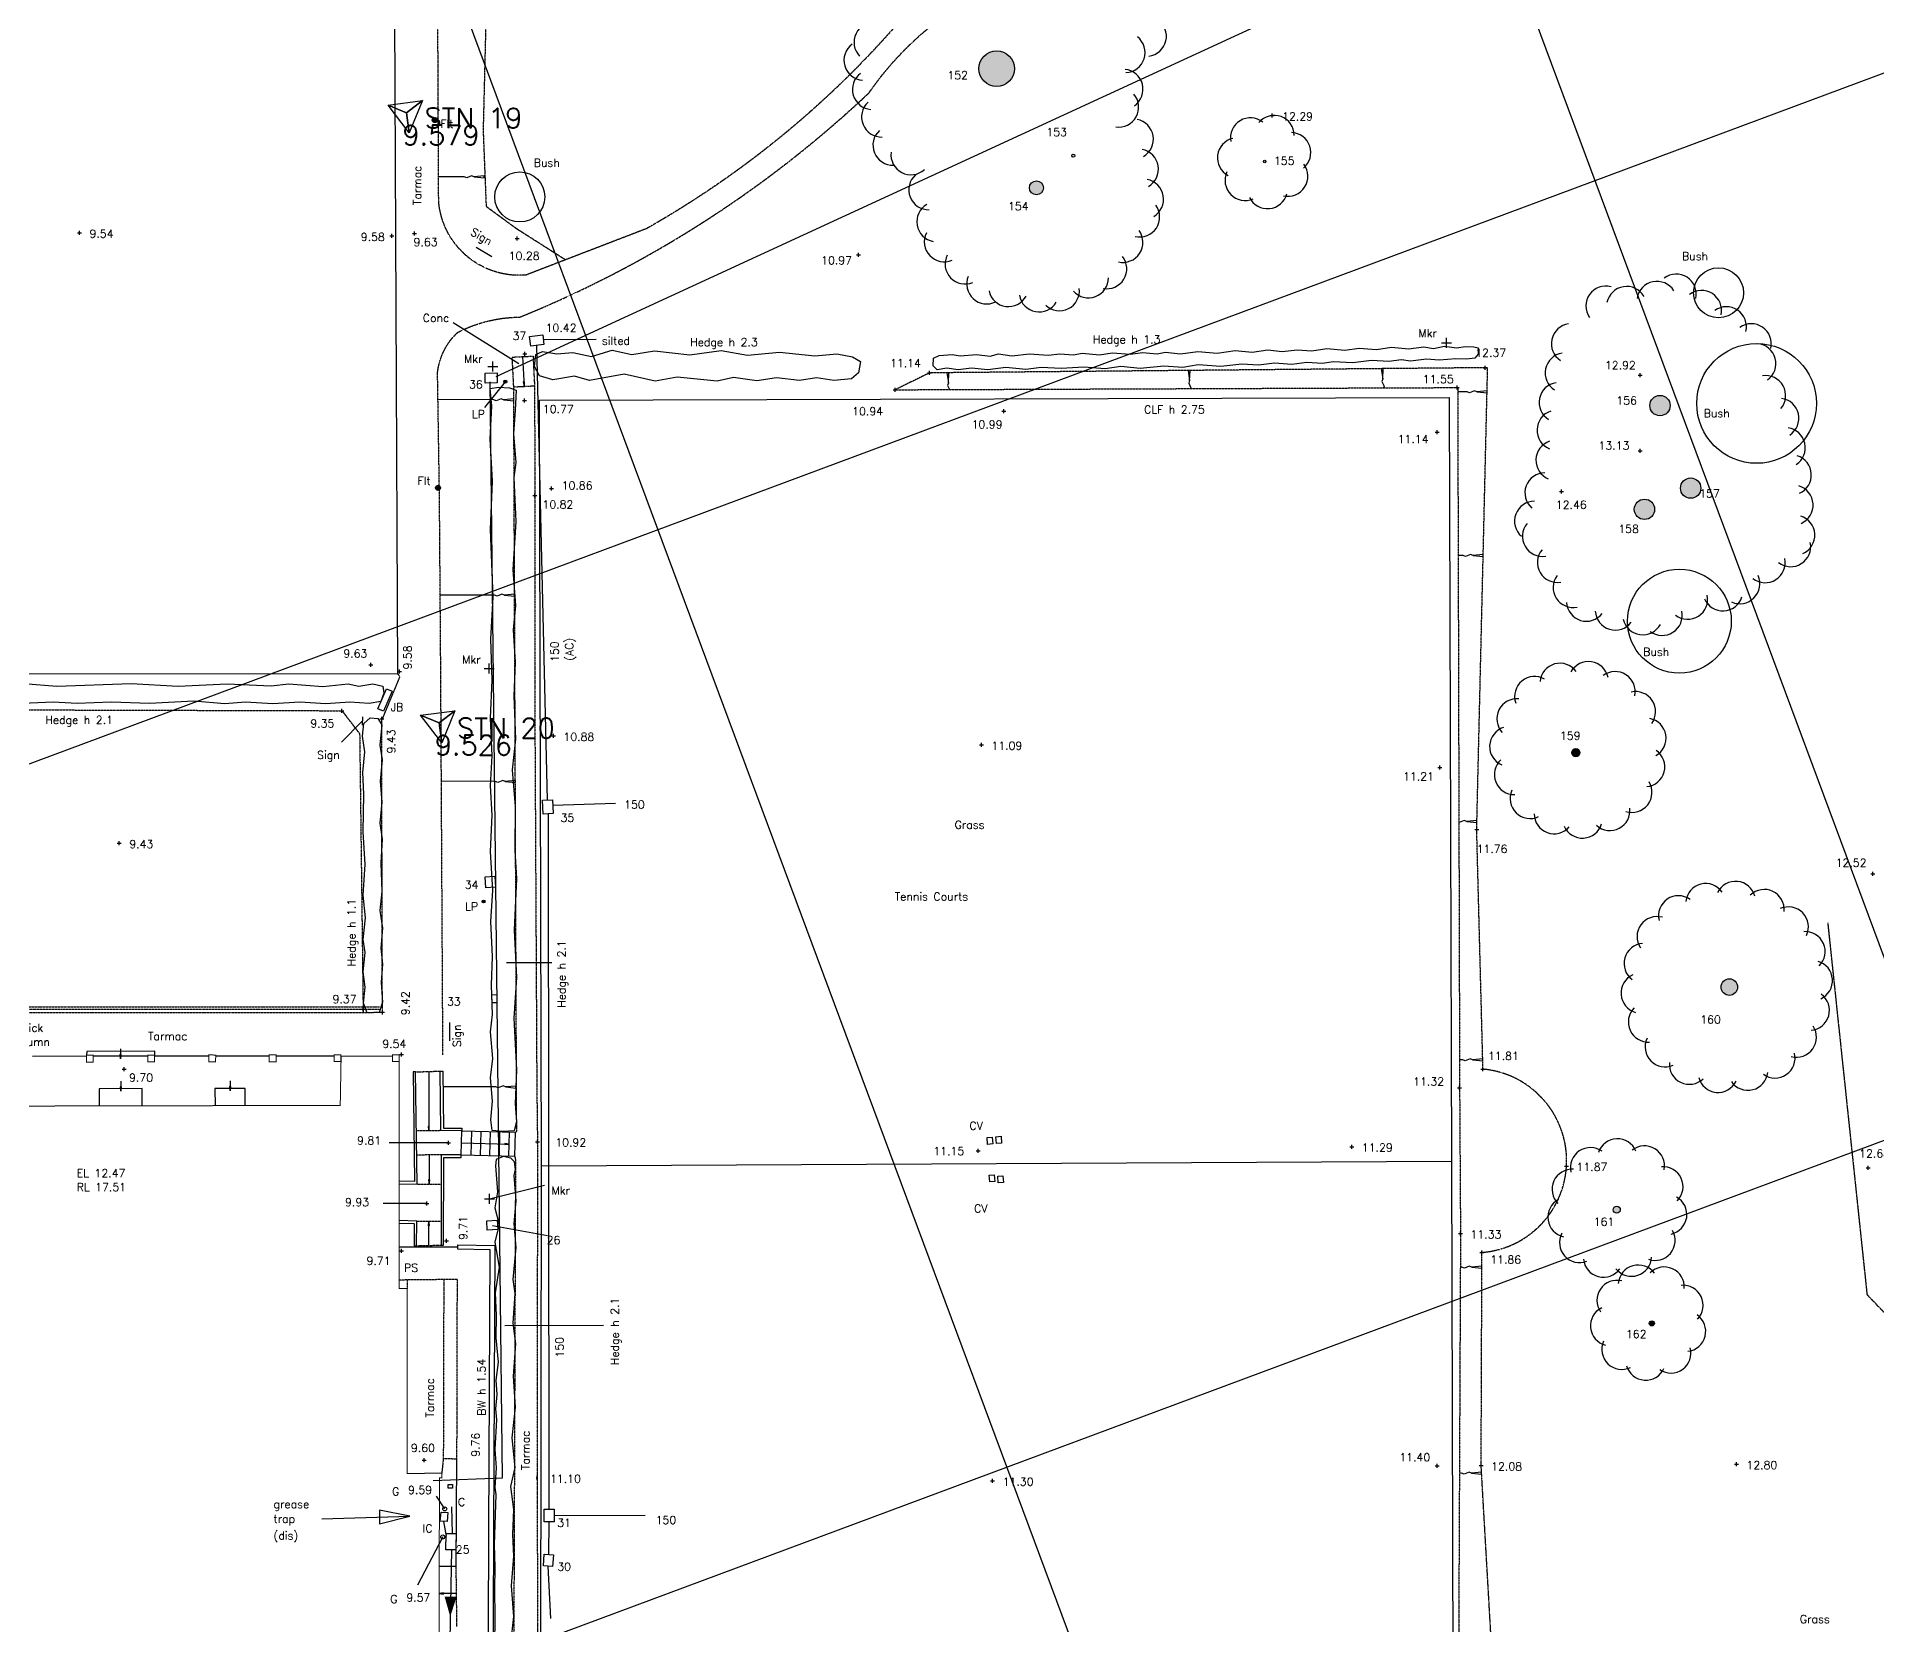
# Model space of a CAD drawing. Extents: x -4000 to 590500, y -6503 to 470250.
# Drawn here: x 292311 to 384274, y 192556 to 271888 of the extents above; entities that cross this region are included whole.
import ezdxf
from ezdxf.enums import TextEntityAlignment as Align

# ---------------------------------------------------------------- set-up
doc = ezdxf.new("R2010")
doc.units = 0
doc.header["$LTSCALE"] = 0.0508
doc.linetypes.add('DASHED', pattern=[19.05, 12.7, -6.35])
for name, color, linetype in [('BOUNDARY', 30, 'CONTINUOUS'), ('BT', 34, 'CONTINUOUS'), ('BUILDING', 34, 'CONTINUOUS'), ('CONTROL', 1, 'CONTINUOUS'), ('DETAIL', 5, 'CONTINUOUS'), ('FOUL', 1, 'CONTINUOUS'), ('GRID', 253, 'CONTINUOUS'), ('LEVEL', 1, 'CONTINUOUS'), ('MH_NUMBER', 7, 'CONTINUOUS'), ('ROAD', 4, 'CONTINUOUS'), ('SERVICE', 1, 'CONTINUOUS'), ('STAIRS', 2, 'CONTINUOUS'), ('STORM', 5, 'CONTINUOUS'), ('TEXT', 7, 'CONTINUOUS'), ('TEXT_SERVICE', 1, 'CONTINUOUS'), ('TREE_NUMBER', 7, 'CONTINUOUS'), ('VEGETATION', 3, 'CONTINUOUS')]:
    doc.layers.add(name, color=color, linetype=linetype)
doc.styles.add('ROMANS', font='Romans.shx')

msp = doc.modelspace()

# ---------------------------------------------------------------- hatches: boundary and pattern name
at = {"layer": 'SERVICE', "linetype": 'Continuous'}
h = msp.add_hatch(color=256, dxfattribs=at)
edge = h.paths.add_edge_path()
edge.add_arc((312208, 267728), 125, 0, 360)
h = msp.add_hatch(color=256, dxfattribs=at)
edge = h.paths.add_edge_path()
edge.add_arc((315736, 254651), 80, 0, 360)
h = msp.add_hatch(color=256, dxfattribs=at)
edge = h.paths.add_edge_path()
edge.add_arc((312370, 249346), 125, 0, 360)
h = msp.add_hatch(color=256, dxfattribs=at)
edge = h.paths.add_edge_path()
edge.add_arc((314651, 228670), 70, 0, 360)
at = {"layer": 'VEGETATION', "linetype": 'Continuous'}
h = msp.add_hatch(color=256, dxfattribs=at)
edge = h.paths.add_edge_path()
edge.add_arc((340301, 270295), 891, 0, 360)
edge = h.paths.add_edge_path()
edge.add_arc((345217, 274535), 286, 0, 360)
edge = h.paths.add_edge_path()
edge.add_arc((342287, 264340), 350, 0, 360)
edge = h.paths.add_edge_path()
edge.add_arc((344131, 265945), 79.6, 0, 360)
edge = h.paths.add_edge_path()
edge.add_arc((353701, 265658), 63.7, 0, 360)
h = msp.add_hatch(color=256, dxfattribs=at)
edge = h.paths.add_edge_path()
edge.add_arc((372689, 248274), 509, 0, 360)
edge = h.paths.add_edge_path()
edge.add_arc((374998, 249332), 509, 0, 360)
edge = h.paths.add_edge_path()
edge.add_arc((373464, 253459), 509, 0, 360)
h = msp.add_hatch(color=256, dxfattribs=at)
edge = h.paths.add_edge_path()
edge.add_arc((369256, 236110), 207, 0, 360)
h = msp.add_hatch(color=256, dxfattribs=at)
edge = h.paths.add_edge_path()
edge.add_arc((376932, 224397), 414, 0, 360)
edge = h.paths.add_edge_path()
edge.add_arc((371304, 213269), 175, 0, 360)
h = msp.add_hatch(color=256, dxfattribs=at)
edge = h.paths.add_edge_path()
edge.add_arc((373055, 207588), 127, 0, 360)

# ---------------------------------------------------------------- linework, layer by layer
at = {"layer": 'BOUNDARY', "linetype": 'Continuous'}
for p, q in [((317536, 215466), (317449, 253724)), ((317509, 177765), (317536, 215466)), ((317536, 215466), (363036, 215697)), ((363036, 215697), (363148, 177637))]:
    msp.add_line(p, q, dxfattribs=at)
at = {"layer": 'BOUNDARY', "linetype": 'Continuous', "flags": 128}
msp.add_lwpolyline([(278036, 313188), (278299, 276761), (278532, 240048), (310355, 240068), (310192, 276605), (310083, 294455), (309768, 349871), (277765, 349685)], close=True, dxfattribs=at)
msp.add_lwpolyline([(317449, 253724), (362922, 253854), (363036, 215697)], dxfattribs=at)
at = {"layer": 'BT', "linetype": 'Continuous', "flags": 128}
for points in [[(354532, 272987), (315266, 254900)], [(314953, 254640), (315573, 199861), (312133, 199723)]]:
    msp.add_lwpolyline(points, dxfattribs=at)
at = {"layer": 'BUILDING', "linetype": 'Continuous', "const_width": 50, "flags": 128}
for points in [[(290779, 194084), (291861, 197142), (291842, 218451), (307482, 218484), (307526, 220947)], [(310092, 220950), (307519, 220947)], [(310436, 221018), (310433, 209337), (310825, 209325), (310834, 200090), (312558, 200102), (312562, 199871), (312442, 199871), (312414, 187231), (312522, 187232), (312522, 187002), (309992, 186999), (309991, 187999)]]:
    msp.add_lwpolyline(points, dxfattribs=at)
at = {"layer": 'BUILDING', "linetype": 'Continuous', "flags": 128}
for points in [[(294804, 220937), (292088, 220934)], [(300915, 220942), (298190, 220939)], [(303935, 220944), (301255, 220942)], [(307179, 220947), (304275, 220945)]]:
    msp.add_lwpolyline(points, dxfattribs=at)
at = {"layer": 'BUILDING', "linetype": 'Continuous', "const_width": 50, "flags": 128}
for points in [[(294804, 220989), (295134, 220988), (295133, 220648), (294803, 220649)], [(297859, 220994), (298189, 221000), (298195, 220660), (297865, 220654)], [(300916, 221006), (301256, 221001), (301251, 220661), (300911, 220666)], [(303935, 221006), (304275, 221005), (304274, 220665), (303934, 220666)], [(307180, 221014), (307519, 221009), (307514, 220669), (307174, 220674)], [(310093, 221013), (310433, 221016), (310436, 220676), (310096, 220673)]]:
    msp.add_lwpolyline(points, close=True, dxfattribs=at)
at = {"layer": 'CONTROL', "linetype": 'Continuous'}
for p, q in [((309877, 268468), (311594, 268697)), ((310801, 268087), (311594, 268697)), ((311594, 268697), (310801, 268087)), ((311594, 268697), (310933, 267095)), ((310801, 268087), (309877, 268468)), ((310933, 267095), (309877, 268468)), ((309877, 268468), (310801, 268087)), ((310933, 267095), (310801, 268087)), ((310801, 268087), (310933, 267095)), ((311498, 237978), (313215, 238207)), ((312423, 237597), (313215, 238207)), ((313215, 238207), (312423, 237597)), ((313215, 238207), (312555, 236606)), ((312423, 237597), (311498, 237978)), ((312555, 236606), (311498, 237978)), ((311498, 237978), (312423, 237597)), ((312555, 236606), (312423, 237597)), ((312423, 237597), (312555, 236606))]:
    msp.add_line(p, q, dxfattribs=at)
at = {"layer": 'DETAIL', "linetype": 'Continuous'}
for p, q in [((315062, 260890), (314284, 261362)), ((308589, 237904), (308579, 237483)), ((312946, 222621), (312939, 221707)), ((313560, 217211), (316239, 217145)), ((313531, 216012), (316209, 215942)), ((313360, 211395), (310434, 211400)), ((313279, 195441), (312432, 195443))]:
    msp.add_line(p, q, dxfattribs=at)
at = {"layer": 'DETAIL', "linetype": 'DASHED'}
for p, q in [((316157, 254393), (317196, 254446)), ((363445, 219364), (363490, 212078)), ((313339, 209786), (310433, 209755)), ((310828, 209760), (310825, 209325)), ((312657, 209779), (312635, 200836)), ((312635, 200836), (312558, 200102)), ((312635, 200836), (313317, 200825))]:
    msp.add_line(p, q, dxfattribs=at)
at = {"layer": 'DETAIL', "linetype": 'DASHED', "flags": 128}
for points in [[(350001, 288847, 0.073938), (339582, 278182, -0.121747), (322780, 262293), (316776, 259984, -0.414954), (312404, 263656), (312322, 281513), (312201, 303743), (312129, 319321), (312009, 340833), (311835, 351731)], [(312616, 221010), (312509, 240123), (312443, 249044), (312347, 255102, -0.178501), (313350, 257114, -0.118015), (316453, 257877, 0.092724), (333920, 269089, -0.18539), (343410, 275560), (356658, 279417, 0.368926), (367684, 281204), (377083, 284699)], [(366062, 180050), (365684, 180327), (364523, 200484), (364563, 211138, 0.919436), (364615, 220293), (364301, 232269), (364847, 255352), (336948, 255092), (335225, 254249)]]:
    msp.add_lwpolyline(points, format="xyb", dxfattribs=at)
for points in [[(276045, 350032), (275729, 349186), (275706, 327496), (275779, 305567), (276156, 283489), (276126, 261023), (276361, 238644), (277051, 238367), (289238, 238258), (307568, 238208), (308452, 237061), (308628, 223135)], [(341054, 313431), (325903, 315112), (316291, 322409), (316306, 305847), (314949, 280384), (314626, 267220), (314776, 263416), (316279, 262315), (318752, 260744)], [(316238, 217130), (316305, 217182), (316157, 254393), (316081, 255879), (317120, 255932), (317196, 254446), (317214, 248969), (317217, 236839), (317309, 219399), (317343, 216658), (317322, 199871), (317404, 177515)], [(335225, 254249), (363351, 254358), (363445, 219364)], [(381849, 227614), (383814, 209029), (391866, 200602), (403371, 197143), (410424, 192354), (413474, 188725), (417639, 181478), (418661, 179542), (422633, 170711), (428363, 159043), (432761, 153124), (435349, 147832), (439673, 143943), (440259, 134138), (441927, 129631), (443286, 124044), (441148, 103523)], [(316209, 215942), (316243, 215734), (316119, 180359), (315076, 180363)], [(363490, 212078), (363340, 178754), (363892, 177422)], [(313317, 200825), (313339, 209786)], [(313316, 192435), (313279, 195441)]]:
    msp.add_lwpolyline(points, dxfattribs=at)
at = {"layer": 'DETAIL', "flags": 128}
for points in [[(314180, 264889), (314172, 264889), (314049, 264940), (313803, 264840), (313680, 264890), (312398, 264893)], [(359603, 254802), (359604, 254794), (359560, 254668), (359672, 254428), (359643, 254344)], [(337893, 254600), (337893, 254591), (337850, 254466), (337946, 254259)], [(349944, 254712), (349944, 254704), (349900, 254578), (350013, 254338), (350002, 254306)], [(364318, 254145), (364310, 254145), (364187, 254196), (363941, 254096), (363818, 254147), (363352, 254148)], [(315660, 253747), (315652, 253747), (315529, 253797), (315283, 253698), (315160, 253748), (312368, 253754)], [(364124, 245966), (364116, 245966), (363993, 246016), (363747, 245917), (363624, 245967), (363374, 245968)], [(315699, 243981), (315691, 243981), (315568, 244031), (315322, 243931), (315199, 243982), (312480, 243988)], [(315736, 234678), (315728, 234678), (315605, 234728), (315359, 234628), (315236, 234679), (312539, 234684)], [(363809, 232668), (363801, 232668), (363678, 232718), (363432, 232619), (363409, 232628)], [(364104, 220766), (364096, 220766), (363973, 220817), (363727, 220717), (363604, 220767), (363441, 220768)], [(315756, 219404), (315748, 219404), (315625, 219455), (315379, 219355), (315256, 219405), (312618, 219411)], [(364060, 210405), (364052, 210405), (363929, 210455), (363683, 210356), (363560, 210406), (363482, 210406)], [(364048, 200104), (364040, 200104), (363917, 200155), (363671, 200055), (363548, 200105), (363436, 200106)], [(313296, 194090), (312429, 194090)], [(312462, 194086), (312454, 194094)], [(312479, 194083), (312467, 194095)], [(312495, 194081), (312479, 194097)], [(312511, 194079), (312492, 194099)], [(312528, 194077), (312504, 194100)], [(312544, 194074), (312517, 194102)], [(312560, 194072), (312529, 194104)], [(312577, 194070), (312541, 194105)], [(312593, 194068), (312554, 194107)], [(312610, 194066), (312566, 194109)], [(312626, 194063), (312579, 194111)], [(312642, 194061), (312591, 194112)], [(312649, 194068), (312604, 194114)], [(312649, 194082), (312616, 194116)], [(312649, 194096), (312629, 194117)], [(312649, 194111), (312641, 194119)]]:
    msp.add_lwpolyline(points, dxfattribs=at)
for points in [[(314180, 264889), (314680, 264838), (314680, 264938)], [(337893, 254600), (337917, 255101), (337817, 255096)], [(349944, 254712), (349968, 255214), (349868, 255209)], [(359603, 254802), (359628, 255303), (359528, 255298)], [(364318, 254145), (364818, 254094), (364818, 254194)], [(315660, 253747), (316160, 253696), (316160, 253796)], [(364124, 245966), (364624, 245915), (364624, 246015)], [(315699, 243981), (316199, 243930), (316199, 244030)], [(315736, 234678), (316236, 234626), (316236, 234726)], [(363809, 232668), (364309, 232617), (364309, 232717)], [(364104, 220766), (364604, 220715), (364604, 220815)], [(315756, 219404), (316256, 219353), (316256, 219453)], [(364060, 210405), (364560, 210354), (364561, 210454)], [(364048, 200104), (364548, 200053), (364548, 200153)], [(312429, 194090), (312649, 194060), (312649, 194120)]]:
    msp.add_lwpolyline(points, close=True, dxfattribs=at)
at = {"layer": 'DETAIL', "linetype": 'Continuous', "flags": 128}
for points in [[(310435, 214561), (311325, 214548), (311253, 220158), (311123, 220156), (311193, 214683), (310435, 214691)], [(310434, 212595), (311174, 212577), (311172, 211470), (311302, 211470), (311304, 212704), (310434, 212725)], [(315185, 179353), (315185, 179353), (315178, 177294), (314844, 177295), (314919, 197241), (314984, 211271), (313358, 211297), (313361, 211517), (315205, 211487), (315139, 197240), (315072, 179353), (315185, 179353)], [(313279, 195441), (313317, 200825)]]:
    msp.add_lwpolyline(points, dxfattribs=at)
for points in [[(313560, 217211), (312517, 217222), (312478, 220197), (312608, 220199), (312645, 217351), (313562, 217341)], [(312520, 211502), (312650, 211501), (312657, 215884), (313530, 215882), (313531, 216012), (312527, 216015)]]:
    msp.add_lwpolyline(points, close=True, dxfattribs=at)
at = {"layer": 'FOUL', "linetype": 'Continuous', "flags": 128}
for points in [[(306562, 197816), (310964, 197963), (309448, 198256), (309448, 197572), (310964, 197963)], [(313088, 197082), (313057, 198422)], [(312642, 197697), (312770, 196963)], [(313041, 196273), (312878, 187247)]]:
    msp.add_lwpolyline(points, dxfattribs=at)
at = {"layer": 'FOUL', "flags": 128}
msp.add_lwpolyline([(312981, 192933, 0, 600, 0), (312999, 193932, 600, 600, 0)], format="xyseb", dxfattribs=at)
at = {"layer": 'GRID', "linetype": 'Continuous', "flags": 128}
for points in [[(415435, 0), (242290, 465000)], [(468788, 0), (295644, 465000)], [(0, 126860), (535000, 326070)], [(0, 73506), (535000, 272716)]]:
    msp.add_lwpolyline(points, dxfattribs=at)
at = {"layer": 'LEVEL', "flags": 128}
for points in [[(353972, 267954), (354172, 267954)], [(354072, 267854), (354072, 268054)], [(294445, 261992), (294445, 262192)], [(311188, 261956), (311188, 262156)], [(294345, 262092), (294545, 262092)], [(309964, 261949), (310164, 261949)], [(310064, 261849), (310064, 262049)], [(311088, 262056), (311288, 262056)], [(316231, 261807), (316431, 261807)], [(316331, 261707), (316331, 261907)], [(333293, 260993), (333493, 260993)], [(333393, 260893), (333393, 261093)], [(316604, 256052), (316804, 256052)], [(316704, 255952), (316704, 256152)], [(336848, 255092), (337048, 255092)], [(336948, 254992), (336948, 255192)], [(364624, 255351), (364824, 255351)], [(364724, 255251), (364724, 255451)], [(372373, 254985), (372573, 254985)], [(372473, 254885), (372473, 255085)], [(335125, 254249), (335325, 254249)], [(335225, 254149), (335225, 254349)], [(363232, 254358), (363432, 254358)], [(363332, 254258), (363332, 254458)], [(316602, 253706), (316802, 253706)], [(316702, 253606), (316702, 253806)], [(340561, 253178), (340761, 253178)], [(340661, 253078), (340661, 253278)], [(362222, 252129), (362422, 252129)], [(362322, 252029), (362322, 252229)], [(372369, 251199), (372569, 251199)], [(372469, 251099), (372469, 251299)], [(317949, 249310), (318149, 249310)], [(318049, 249210), (318049, 249410)], [(368541, 249058), (368541, 249258)], [(317114, 248969), (317314, 248969)], [(317214, 248869), (317214, 249069)], [(368441, 249158), (368641, 249158)], [(308911, 240499), (309111, 240499)], [(309011, 240399), (309011, 240599)], [(310340, 240164), (310540, 240164)], [(310440, 240064), (310440, 240264)], [(307468, 238208), (307668, 238208)], [(307568, 238108), (307568, 238308)], [(309454, 237809), (309654, 237809)], [(309554, 237709), (309554, 237909)], [(318038, 236947), (318238, 236947)], [(318138, 236847), (318138, 237047)], [(339435, 236503), (339635, 236503)], [(339535, 236403), (339535, 236603)], [(362454, 235277), (362454, 235477)], [(362354, 235377), (362554, 235377)], [(364201, 232269), (364401, 232269)], [(364301, 232169), (364301, 232369)], [(296333, 231587), (296533, 231587)], [(296433, 231487), (296433, 231687)], [(384008, 230060), (384208, 230060)], [(384108, 229960), (384108, 230160)], [(308527, 223286), (308727, 223286)], [(308627, 223186), (308627, 223386)], [(309489, 223135), (309689, 223135)], [(309589, 223035), (309589, 223235)], [(310442, 221029), (310642, 221029)], [(310542, 220929), (310542, 221129)], [(296585, 220295), (296785, 220295)], [(296685, 220195), (296685, 220395)], [(364515, 220293), (364715, 220293)], [(364615, 220193), (364615, 220393)], [(363345, 219364), (363545, 219364)], [(363445, 219264), (363445, 219464)], [(312793, 216617), (312993, 216617)], [(312893, 216517), (312893, 216717)], [(317243, 216658), (317443, 216658)], [(317343, 216558), (317343, 216758)], [(339284, 216206), (339484, 216206)], [(339384, 216106), (339384, 216306)], [(357957, 216420), (358157, 216420)], [(358057, 216320), (358057, 216520)], [(368690, 215452), (368890, 215452)], [(368790, 215352), (368790, 215552)], [(383780, 215357), (383980, 215357)], [(383880, 215257), (383880, 215457)], [(311706, 213585), (311906, 213585)], [(311806, 213485), (311806, 213685)], [(312687, 211720), (312887, 211720)], [(312787, 211620), (312787, 211820)], [(363390, 212078), (363590, 212078)], [(363490, 211978), (363490, 212178)], [(310443, 211217), (310643, 211217)], [(310543, 211117), (310543, 211317)], [(364463, 211138), (364663, 211138)], [(364563, 211038), (364563, 211238)], [(311575, 200754), (311775, 200754)], [(311675, 200654), (311675, 200854)], [(362325, 200369), (362325, 200569)], [(364423, 200484), (364623, 200484)], [(364523, 200384), (364523, 200584)], [(377185, 200554), (377385, 200554)], [(377285, 200454), (377285, 200654)], [(317282, 199871), (317362, 199871)], [(317322, 199771), (317322, 199971)], [(339997, 199723), (340197, 199723)], [(340097, 199623), (340097, 199823)], [(362225, 200469), (362425, 200469)]]:
    msp.add_lwpolyline(points, dxfattribs=at)
at = {"layer": 'LEVEL', "linetype": 'Continuous', "flags": 128}
for points in [[(312893, 216617), (309930, 216617)], [(311806, 213585), (309626, 213585)], [(312719, 198322), (312297, 198953)], [(312614, 196923), (311339, 194513)]]:
    msp.add_lwpolyline(points, dxfattribs=at)
at = {"layer": 'ROAD', "linetype": 'DASHED', "flags": 128}
msp.add_lwpolyline([(147874, 163098), (161376, 161222), (163675, 159284), (174256, 158134), (189607, 156685), (216207, 154245), (238772, 152124), (243630, 152662), (245040, 153425), (256066, 160837), (262025, 166682), (270493, 174148), (276207, 180735), (278292, 183498), (280460, 188061), (284166, 198284), (284858, 200817), (285174, 203813), (285141, 211036), (285116, 217975), (285155, 223139), (289257, 223134), (309589, 223135), (309554, 237700), (310469, 239903), (310355, 240068)], dxfattribs=at)
at = {"layer": 'SERVICE'}
for p, q in [((362533, 256588), (363033, 256588)), ((362783, 256338), (362783, 256838)), ((315115, 255161), (315115, 255661)), ((314865, 255411), (315365, 255411)), ((314678, 240314), (315178, 240314)), ((314928, 240064), (314928, 240564)), ((314702, 213816), (315202, 213816)), ((314952, 213566), (314952, 214066))]:
    msp.add_line(p, q, dxfattribs=at)
at = {"layer": 'SERVICE', "linetype": 'Continuous', "flags": 128}
for points in [[(316951, 256916), (317606, 256999), (317669, 256503), (317014, 256420)], [(314721, 255074), (315321, 255090), (315334, 254590), (314735, 254574)], [(309369, 238309), (309801, 239309), (310077, 239190), (309645, 238190)], [(317599, 233734), (318099, 233755), (318127, 233066), (317628, 233045)], [(314767, 229354), (314734, 229913), (315213, 229941), (315246, 229382)], [(315064, 224015), (315304, 224024), (315319, 223614), (315079, 223605)], [(339846, 216537), (339820, 216876), (340079, 216896), (340105, 216557)], [(340290, 216582), (340264, 216921), (340523, 216941), (340550, 216602)], [(339951, 214660), (339924, 214999), (340184, 215019), (340210, 214680)], [(340378, 214606), (340351, 214945), (340611, 214965), (340637, 214626)], [(315355, 212282), (314836, 212248), (314806, 212707), (315325, 212741)], [(313093, 199351), (312873, 199352), (312873, 199542), (313093, 199541)], [(312485, 197709), (312521, 198158), (312860, 198131), (312824, 197682)], [(318182, 197668), (317682, 197669), (317683, 198299), (318183, 198298)], [(313269, 196272), (312769, 196273), (312771, 197083), (313271, 197082)], [(318095, 195437), (317636, 195474), (317683, 196062), (318142, 196025)]]:
    msp.add_lwpolyline(points, close=True, dxfattribs=at)
at = {"layer": 'SERVICE', "linetype": 'DASHED', "flags": 128}
msp.add_lwpolyline([(309446, 223278), (284985, 223278), (285008, 211040), (284858, 211040), (284835, 223408), (309446, 223408)], dxfattribs=at)
at = {"layer": 'SERVICE', "linetype": 'Continuous'}
for centre, radius in [((312208, 267728), 125), ((315736, 254651), 80), ((312370, 249346), 125), ((314651, 228670), 70), ((312705, 198320), 100), ((312607, 196916), 100)]:
    msp.add_circle(centre, radius, dxfattribs=at)
at = {"layer": 'STAIRS', "linetype": 'DASHED'}
for p, q in [((311253, 220158), (312478, 220197)), ((312517, 217222), (311291, 217206)), ((312527, 216015), (311306, 216000)), ((311325, 214548), (312525, 214546)), ((311304, 212704), (312522, 212702)), ((311302, 211470), (312520, 211502))]:
    msp.add_line(p, q, dxfattribs=at)
at = {"layer": 'STAIRS', "linetype": 'Continuous'}
for p, q in [((313531, 216009), (313560, 217211)), ((314026, 215996), (314056, 217198)), ((314497, 215984), (314526, 217187)), ((314968, 215973), (314997, 217175)), ((315438, 215961), (315468, 217164)), ((315909, 215950), (315939, 217152)), ((316209, 215942), (316239, 217145))]:
    msp.add_line(p, q, dxfattribs=at)
at = {"layer": 'STAIRS', "flags": 128}
for points in [[(316601, 255907), (316676, 254419)], [(316645, 254638), (316637, 254629)], [(316659, 254639), (316639, 254617)], [(316673, 254639), (316641, 254604)], [(316687, 254640), (316644, 254592)], [(316694, 254633), (316646, 254580)], [(316693, 254617), (316648, 254567)], [(316692, 254600), (316651, 254555)], [(316690, 254584), (316653, 254543)], [(316689, 254567), (316655, 254530)], [(316687, 254551), (316658, 254518)], [(316686, 254534), (316660, 254506)], [(316685, 254518), (316662, 254493)], [(316683, 254502), (316665, 254481)], [(316682, 254485), (316667, 254469)], [(316680, 254469), (316669, 254456)], [(316679, 254452), (316672, 254444)], [(296479, 221032), (296471, 221023)], [(296493, 221032), (296472, 221011)], [(296508, 221032), (296474, 220998)], [(296522, 221032), (296476, 220986)], [(296529, 221024), (296477, 220973)], [(296527, 221008), (296479, 220961)], [(296524, 220992), (296481, 220949)], [(296522, 220975), (296482, 220936)], [(296520, 220959), (296484, 220924)], [(296517, 220943), (296486, 220911)], [(296515, 220926), (296487, 220899)], [(296513, 220910), (296489, 220886)], [(296511, 220893), (296491, 220874)], [(296508, 220877), (296493, 220861)], [(296506, 220861), (296494, 220849)], [(296504, 220844), (296496, 220836)], [(296500, 221309), (296499, 220812)], [(311904, 220179), (311904, 217214)], [(296488, 219415), (296479, 219406)], [(296502, 219415), (296481, 219394)], [(296516, 219415), (296483, 219381)], [(296530, 219415), (296484, 219369)], [(296537, 219408), (296486, 219357)], [(296535, 219391), (296488, 219344)], [(296533, 219375), (296489, 219332)], [(296530, 219359), (296491, 219319)], [(296528, 219342), (296493, 219307)], [(296526, 219326), (296494, 219294)], [(296524, 219309), (296496, 219282)], [(296521, 219293), (296498, 219269)], [(296519, 219277), (296499, 219257)], [(296517, 219260), (296501, 219245)], [(296514, 219244), (296503, 219232)], [(296512, 219228), (296504, 219220)], [(296509, 219692), (296508, 219195)], [(301958, 219426), (301949, 219418)], [(301972, 219426), (301951, 219405)], [(301986, 219426), (301953, 219393)], [(302000, 219426), (301954, 219381)], [(302007, 219419), (301956, 219368)], [(302005, 219403), (301958, 219356)], [(302003, 219386), (301959, 219343)], [(302000, 219370), (301961, 219331)], [(301998, 219354), (301963, 219318)], [(301996, 219337), (301964, 219306)], [(301994, 219321), (301966, 219293)], [(301991, 219305), (301968, 219281)], [(301989, 219288), (301969, 219269)], [(301987, 219272), (301971, 219256)], [(301984, 219255), (301973, 219244)], [(301982, 219239), (301974, 219231)], [(301979, 219704), (301978, 219206)], [(311883, 217434), (311875, 217426)], [(311898, 217434), (311877, 217413)], [(311912, 217434), (311878, 217401)], [(311926, 217434), (311880, 217388)], [(311933, 217427), (311882, 217376)], [(311931, 217411), (311883, 217363)], [(311928, 217394), (311885, 217351)], [(311926, 217378), (311887, 217339)], [(311924, 217362), (311888, 217326)], [(311922, 217345), (311890, 217314)], [(311919, 217329), (311892, 217301)], [(311917, 217312), (311894, 217289)], [(311915, 217296), (311895, 217276)], [(311913, 217280), (311897, 217264)], [(311910, 217263), (311899, 217252)], [(311908, 217247), (311900, 217239)], [(313546, 216609), (315924, 216551)], [(315704, 216564), (315737, 216530)], [(315704, 216550), (315724, 216529)], [(315704, 216536), (315712, 216527)], [(315705, 216578), (315749, 216531)], [(315712, 216585), (315762, 216533)], [(315728, 216583), (315774, 216534)], [(315744, 216580), (315787, 216536)], [(315761, 216577), (315799, 216537)], [(315777, 216575), (315812, 216538)], [(315793, 216572), (315824, 216540)], [(315810, 216569), (315837, 216541)], [(315826, 216567), (315849, 216543)], [(315842, 216564), (315862, 216544)], [(315859, 216562), (315874, 216545)], [(315875, 216559), (315887, 216547)], [(315891, 216556), (315899, 216548)], [(311925, 216008), (311925, 214547)], [(311905, 214767), (311896, 214758)], [(311919, 214767), (311898, 214746)], [(311933, 214767), (311899, 214733)], [(311947, 214767), (311901, 214721)], [(311954, 214760), (311903, 214709)], [(311952, 214743), (311905, 214696)], [(311950, 214727), (311906, 214684)], [(311947, 214711), (311908, 214671)], [(311945, 214694), (311910, 214659)], [(311943, 214678), (311911, 214646)], [(311941, 214661), (311913, 214634)], [(311938, 214645), (311915, 214621)], [(311936, 214629), (311916, 214609)], [(311934, 214612), (311918, 214597)], [(311932, 214596), (311920, 214584)], [(311929, 214580), (311922, 214572)], [(311884, 212490), (311935, 212542)], [(311886, 212507), (311933, 212554)], [(311888, 212523), (311931, 212566)], [(311890, 212539), (311930, 212579)], [(311891, 212483), (311937, 212529)], [(311893, 212556), (311928, 212591)], [(311895, 212572), (311926, 212604)], [(311897, 212589), (311925, 212616)], [(311899, 212605), (311923, 212629)], [(311902, 212621), (311921, 212641)], [(311904, 212638), (311920, 212653)], [(311905, 212483), (311938, 212517)], [(311906, 212654), (311918, 212666)], [(311908, 212670), (311916, 212678)], [(311913, 211486), (311913, 212703)], [(311919, 212483), (311940, 212504)], [(311933, 212483), (311942, 212492)]]:
    msp.add_lwpolyline(points, dxfattribs=at)
for points in [[(316676, 254419), (316695, 254640), (316635, 254637)], [(296499, 220812), (296530, 221032), (296470, 221032)], [(296508, 219195), (296538, 219415), (296478, 219415)], [(301978, 219206), (302008, 219426), (301948, 219426)], [(311904, 217214), (311934, 217434), (311874, 217434)], [(315924, 216551), (315705, 216586), (315703, 216526)], [(311925, 214547), (311955, 214767), (311895, 214767)], [(311913, 212703), (311883, 212483), (311943, 212483)]]:
    msp.add_lwpolyline(points, close=True, dxfattribs=at)
at = {"layer": 'STAIRS', "linetype": 'Continuous', "flags": 128}
for points in [[(298219, 220939), (298218, 221198), (294810, 221170), (294804, 220989)], [(297860, 220939), (295134, 220937)], [(297582, 218464), (297580, 219324), (295430, 219319), (295432, 218459)], [(302732, 218474), (302730, 219334), (301220, 219331), (301222, 218471)]]:
    msp.add_lwpolyline(points, dxfattribs=at)
at = {"layer": 'STORM', "linetype": 'Continuous', "flags": 128}
for points in [[(317636, 256764), (320274, 256776)], [(317302, 256457), (317824, 233744)], [(317877, 233055), (317907, 198298)], [(318110, 233491), (321238, 233581)], [(318182, 197983), (322724, 198000)], [(317905, 197668), (317895, 196045)], [(317866, 195455), (317992, 192836)]]:
    msp.add_lwpolyline(points, dxfattribs=at)
at = {"layer": 'TEXT', "linetype": 'Continuous'}
for p, q in [((316412, 255543), (313122, 257586)), ((308584, 237694), (307550, 236640)), ((315794, 225631), (318067, 225631)), ((315095, 212481), (317849, 211985)), ((315712, 207480), (320648, 207501))]:
    msp.add_line(p, q, dxfattribs=at)
at = {"layer": 'TEXT_SERVICE', "linetype": 'Continuous'}
for p, q in [((315736, 254651), (314689, 253359)), ((314952, 213816), (317696, 214498))]:
    msp.add_line(p, q, dxfattribs=at)
at = {"layer": 'VEGETATION', "linetype": 'Continuous', "flags": 128}
for points in [[(332307, 256044), (333092, 255900), (333500, 255666), (333398, 255095), (333041, 254800), (332154, 254718), (331298, 254840), (330451, 254718), (329289, 254851), (328310, 254698), (327148, 254861), (326322, 254677), (324335, 254882), (323224, 254678), (321684, 255025), (319941, 254709), (319191, 254933), (318110, 254739), (317448, 254953), (317193, 255412), (317254, 256013), (317601, 256156), (318304, 256043), (319110, 256105), (320048, 255911), (321078, 256227), (322067, 256013), (323198, 256186), (324962, 255992), (326522, 256206), (327848, 255972), (329438, 256135), (331213, 255952), (332307, 256044)], [(316298, 217658), (316177, 217208), (315612, 217181), (315080, 217235), (315006, 217766), (315100, 218701), (315000, 219862), (315107, 220830), (315000, 222155), (315094, 223022), (315040, 224487), (315101, 225926), (315015, 227675), (315116, 229218), (314987, 231178), (315073, 232995), (315002, 234447), (315074, 235960), (315002, 237834), (315074, 239731), (315017, 241807), (315132, 243883), (314988, 247268), (315089, 249675), (314973, 251794), (315060, 253433), (314983, 254304), (315400, 254384), (315941, 254347), (316273, 254223), (316226, 253214), (316142, 252049), (316257, 250607), (316156, 249862), (316257, 247670), (316113, 245249), (316243, 243475), (316128, 242251), (316229, 240636), (316156, 238935), (316243, 236787), (316084, 235250), (316229, 233419), (316214, 231228), (316287, 229819), (316171, 227238), (316301, 224874), (316157, 222846), (316287, 220266), (316229, 218558), (316298, 217658)], [(291655, 239567), (293314, 239443), (297021, 239567), (299387, 239436), (301829, 239560), (304032, 239459), (304909, 239560), (306614, 239420), (307878, 239544), (308413, 239436), (309113, 239551), (309610, 239443), (309656, 239078), (309509, 238675), (308935, 238567), (307965, 238629), (306755, 238559), (305454, 238629), (304120, 238551), (302747, 238629), (301716, 238551), (300165, 238691), (297947, 238567), (296031, 238644), (294333, 238567), (293131, 238636), (291603, 238567)], [(309589, 223637), (309421, 223132), (308820, 223115), (308643, 223592), (308722, 224397), (308625, 225166), (308731, 226121), (308634, 226767), (308740, 227854), (308625, 228995), (308731, 230525), (308624, 232158), (308668, 234033), (308606, 235120), (308704, 236153), (308598, 236931), (308660, 237568), (308970, 237851), (309359, 237824), (309563, 237506), (309456, 236489), (309580, 235746), (309483, 234685), (309563, 233643), (309457, 232591), (309572, 231795), (309519, 230601), (309564, 229171), (309466, 228225), (309590, 227341), (309511, 226341), (309591, 225540), (309529, 224646), (309600, 223629)], [(316012, 191582), (316156, 192937), (316041, 194466), (316156, 195961), (316113, 197042), (316156, 198282), (316012, 199435), (316229, 200386), (316083, 201869), (316242, 203397), (316141, 204954), (316256, 206569), (316126, 207607), (316228, 209089), (316127, 209781), (316271, 211382), (316185, 212578), (316271, 213717), (316170, 214985), (316245, 215275), (316196, 215658), (316003, 215841), (315624, 215928), (315279, 215775), (315247, 215471), (315284, 215037), (315348, 214159), (315218, 213366), (315435, 212534), (315204, 211655), (315435, 210401), (315233, 209118), (315276, 207979), (315261, 206869), (315377, 205659), (315262, 204751), (315305, 204030), (315247, 203324), (315290, 202762), (315204, 201306), (315276, 200369), (315204, 199395), (315262, 199034), (315233, 198025), (315175, 196540), (315218, 195387), (315190, 194306), (315218, 192910), (315190, 191512)]]:
    msp.add_lwpolyline(points, dxfattribs=at)
msp.add_lwpolyline([(341950, 256046), (342871, 255973), (343467, 256051), (344150, 255988), (344581, 256075), (345448, 255992), (346074, 256099), (346994, 256026), (347595, 256104), (348317, 256036), (348743, 256133), (349494, 256051), (350362, 256157), (351331, 256080), (352222, 256210), (353079, 256133), (353854, 256245), (354576, 256153), (355332, 256249), (356057, 256201), (356813, 256317), (357705, 256220), (358427, 256332), (359288, 256260), (360039, 256371), (360897, 256298), (361658, 256390), (362147, 256313), (362693, 256429), (363289, 256337), (363744, 256411), (364151, 256391), (364374, 256352), (364379, 256023), (364209, 255834), (363788, 255771), (363255, 255800), (362416, 255732), (361786, 255776), (360992, 255684), (360546, 255742), (359902, 255654), (359034, 255708), (358109, 255587), (357130, 255650), (356597, 255562), (355808, 255606), (355062, 255514), (354185, 255582), (353395, 255470), (352553, 255528), (351511, 255407), (350377, 255489), (349616, 255363), (348658, 255436), (347475, 255310), (346516, 255407), (345726, 255295), (344660, 255382), (343522, 255305), (342533, 255353), (341758, 255256), (340765, 255368), (339854, 255252), (339035, 255324), (338376, 255242), (337817, 255334), (337332, 255242), (337124, 255450), (337143, 255823), (337424, 255968), (338069, 256017), (338481, 255939), (339285, 256012), (339973, 255930), (340390, 256041), (341063, 255949)], close=True, dxfattribs=at)
at = {"layer": 'VEGETATION', "linetype": 'Continuous'}
for centre, radius in [((340301, 270295), 891), ((344131, 265945), 79.6), ((316456, 263884), 1250), ((353701, 265658), 63.7), ((342287, 264340), 350), ((376391, 259094), 1250), ((378292, 253565), 2992), ((373464, 253459), 509), ((374998, 249332), 509), ((372689, 248274), 509), ((374433, 242683), 2595), ((369256, 236110), 207), ((376932, 224397), 414), ((371304, 213269), 175), ((373055, 207588), 127)]:
    msp.add_circle(centre, radius, dxfattribs=at)
for centre, start, end in [((334170, 271613), 84.6748, 223.94653), ((347787, 271913), 277.36249, 56.63422), ((333666, 270715), 126.59292, 265.86465), ((346720, 271098), 272.53589, 51.80762), ((334090, 269256), 126.59292, 265.86465), ((346616, 269266), 304.90641, 84.17814), ((334546, 267880), 132.3866, 271.65833), ((346400, 268372), 261.53981, 40.81154), ((347138, 266775), 299.83165, 79.10338), ((352990, 266841), 51.68465, 190.95638), ((354177, 266958), 0.25608, 139.52781), ((335115, 266471), 132.3866, 271.65833), ((352340, 265840), 103.11322, 242.38495), ((355008, 266102), 308.8275, 88.09923), ((336014, 265993), 172.90283, 312.17456), ((347388, 265276), 299.83165, 79.10338), ((336908, 264246), 131.69289, 270.96462), ((352718, 264709), 154.54179, 293.81352), ((354858, 264919), 257.39893, 36.67066), ((347647, 263772), 300.37762, 79.64935), ((353839, 264299), 205.97036, 345.24209), ((337309, 262647), 120.05827, 259.33), ((347449, 262881), 256.96088, 36.23261), ((346612, 261613), 256.96088, 36.23261), ((337682, 261642), 153.59023, 292.86196), ((338723, 260535), 153.59023, 292.86196), ((345806, 260295), 259.13151, 38.40324), ((339804, 259536), 157.58274, 296.85447), ((344888, 259840), 221.07906, 0.35079), ((370760, 258434), 75.21486, 214.4866), ((371796, 258412), 29.66895, 168.94068), ((373309, 258666), 31.99144, 171.26317), ((374276, 259031), 347.52302, 126.79475), ((340894, 259404), 192.67234, 331.94407), ((342424, 259140), 189.83072, 329.10245), ((343438, 259199), 226.91638, 6.18811), ((375542, 258214), 347.52302, 126.79475), ((369034, 256554), 98.01832, 237.29005), ((376786, 257398), 345.99875, 125.27049), ((378029, 256548), 345.99875, 125.27049), ((368723, 255091), 98.84403, 238.11576), ((378262, 255555), 305.36724, 84.63897), ((378749, 253955), 319.91668, 99.18841), ((368422, 253615), 98.84403, 238.11576), ((368315, 252229), 108.35347, 247.6252), ((379406, 252826), 302.89974, 82.17147), ((379732, 251356), 302.89974, 82.17147), ((368262, 250723), 108.35347, 247.6252), ((380031, 249990), 293.73247, 73.0042), ((367710, 249099), 90.16795, 229.43968), ((380119, 248487), 293.73247, 73.0042), ((367190, 247685), 90.16795, 229.43968), ((367587, 246922), 140.23701, 279.50874), ((380208, 246983), 293.73247, 73.0042), ((379999, 246406), 232.45594, 11.72767), ((368337, 245616), 140.23701, 279.50874), ((378723, 245606), 232.45594, 11.72767), ((369120, 244365), 142.75933, 282.03106), ((377456, 244552), 245.34811, 24.61984), ((374848, 243779), 232.82081, 12.09254), ((376605, 244197), 203.29817, 342.5699), ((369786, 243679), 183.35259, 322.62432), ((371226, 243238), 183.35259, 322.62432), ((372604, 243001), 192.23852, 331.51025), ((373578, 242971), 232.82081, 12.09254), ((368463, 239580), 35.83475, 175.10648), ((369888, 239667), 11.83475, 151.10648), ((371226, 239166), 347.83475, 127.10648), ((367195, 238921), 59.83475, 199.10648), ((372244, 238164), 323.83475, 103.10648), ((366306, 237804), 83.83475, 223.10648), ((365947, 236421), 107.83475, 247.10648), ((372767, 236835), 299.83475, 79.10648), ((366182, 235013), 131.83475, 271.10648), ((372704, 235408), 275.83475, 55.10648), ((372066, 234130), 251.83475, 31.10648), ((366970, 233821), 155.83475, 295.10648), ((368174, 233053), 179.83475, 319.10648), ((370963, 233222), 227.83475, 7.10648), ((369587, 232842), 203.83475, 343.10648), ((375748, 228574), 34.55756, 173.82929), ((377237, 228683), 14.55756, 153.82929), ((378673, 228277), 354.55756, 133.82929), ((374386, 227963), 54.55756, 193.82929), ((379884, 227403), 334.55756, 113.82929), ((373316, 226922), 74.55756, 213.82929), ((380722, 226169), 314.55756, 93.82929), ((372666, 225578), 94.55756, 233.82929), ((381089, 224722), 294.55756, 73.82929), ((372515, 224093), 114.55756, 253.82929), ((380937, 223236), 274.55756, 53.82929), ((372881, 222646), 134.55756, 273.82929), ((373720, 221411), 154.55756, 293.82929), ((380288, 221893), 254.55756, 33.82929), ((379217, 220852), 234.55756, 13.82929), ((374931, 220538), 174.55756, 313.82929), ((376367, 220131), 194.55756, 333.82929), ((377856, 220240), 214.55756, 353.82929), ((369985, 215378), 54.23565, 193.50738), ((371337, 215817), 22.5072, 161.77893), ((372689, 215463), 348.83452, 128.10625), ((369067, 214293), 85.98757, 225.2593), ((373616, 214419), 315.1115, 94.38323), ((368858, 212894), 118.27981, 257.55154), ((373809, 213030), 281.89816, 61.16989), ((369443, 211625), 151.95049, 291.22222), ((373222, 211736), 250.10754, 29.37927), ((370633, 210895), 185.7189, 324.99063), ((372042, 210944), 218.34796, 357.61969), ((371311, 208741), 76.11719, 215.38892), ((372375, 209507), 36.11719, 175.38892), ((373682, 209409), 356.11719, 135.38892), ((374620, 208495), 316.11719, 95.38892), ((370989, 207471), 116.11719, 255.38892), ((374752, 207191), 276.11719, 55.38892), ((371558, 206291), 156.11719, 295.38892), ((374014, 206108), 236.11719, 15.38892), ((372753, 205752), 196.11719, 335.38892)]:
    msp.add_arc(centre, 1000, start, end, dxfattribs=at)

# ---------------------------------------------------------------- texts
at = {"layer": 'CONTROL', "style": 'ROMANS'}
for s, p in [('STN 19', (311701, 267328)), ('9.579', (310592, 266474)), ('STN 20', (313322, 236838)), ('9.526', (312213, 235984))]:
    msp.add_text(s, height=1000, dxfattribs=at).set_placement(p)
at = {"layer": 'FOUL', "linetype": 'Continuous', "style": 'ROMANS'}
for s, p in [('trap', (304147, 197621)), ('grease', (304147, 198356)), ('(dis)', (304147, 196783))]:
    msp.add_text(s, height=400, dxfattribs=at).set_placement(p)
at = {"layer": 'LEVEL', "style": 'ROMANS'}
for s, p in [('12.29', (354575, 267710)), ('9.54', (294948, 261848)), ('9.58', (308509, 261685)), ('9.63', (311150, 261427)), ('10.28', (315905, 260743)), ('10.97', (331524, 260516)), ('10.42', (317751, 257144)), ('11.14', (334971, 255383)), ('12.37', (364229, 255900)), ('12.92', (370711, 255273)), ('11.55', (361610, 254578)), ('10.77', (317613, 253086)), ('10.94', (333076, 252977)), ('10.99', (339049, 252316)), ('11.14', (360351, 251586)), ('13.13', (370392, 251261)), ('10.86', (318552, 249265)), ('10.82', (317593, 248315)), ('12.46', (368258, 248300)), ('9.63', (307637, 240869)), ('9.35', (305985, 237374)), ('10.88', (318641, 236703)), ('11.09', (340039, 236260)), ('11.21', (360619, 234724)), ('9.43', (296936, 231343)), ('11.76', (364296, 231102)), ('12.52', (382247, 230410)), ('9.37', (307098, 223594)), ('9.54', (309585, 221357)), ('11.81', (364862, 220753)), ('9.70', (296924, 219671)), ('11.32', (361126, 219473)), ('9.81', (308326, 216530)), ('10.92', (318235, 216435)), ('11.15', (337135, 216000)), ('11.29', (358560, 216176)), ('12.68', (383424, 215880)), ('11.87', (369293, 215208)), ('9.93', (307722, 213448)), ('11.33', (363993, 211834)), ('9.71', (308797, 210516)), ('11.86', (364978, 210575)), ('9.60', (311016, 201164)), ('11.40', (360432, 200697)), ('12.08', (365026, 200240)), ('12.80', (377788, 200310)), ('11.10', (317969, 199624)), ('11.30', (340600, 199479)), ('9.59', (310874, 199063)), ('9.57', (310787, 193686))]:
    msp.add_text(s, height=400, dxfattribs=at).set_placement(p)
for s, p in [('9.58', (311047, 240271)), ('9.43', (310233, 236073)), ('9.42', (310940, 222991)), ('9.71', (313826, 211756)), ('9.76', (314446, 200923))]:
    msp.add_text(s, height=400, rotation=90, dxfattribs=at).set_placement(p)
at = {"layer": 'MH_NUMBER', "linetype": 'Continuous', "style": 'ROMANS'}
for s, p in [('37', (316097, 256739)), ('36', (313919, 254315)), ('35', (318498, 232657)), ('34', (313707, 229311)), ('33', (312819, 223474)), ('26', (317804, 211551)), ('31', (318332, 197424)), ('25', (313261, 196084)), ('30', (318335, 195227))]:
    msp.add_text(s, height=400, dxfattribs=at).set_placement(p)
at = {"layer": 'STORM', "linetype": 'Continuous', "style": 'ROMANS'}
for s, p in [('silted', (320563, 256497)), ('150', (321676, 233319)), ('150', (323250, 197562))]:
    msp.add_text(s, height=400, dxfattribs=at).set_placement(p)
for s, p in [('150', (318422, 240652)), ('(AC)', (319155, 240707)), ('150', (318668, 205887))]:
    msp.add_text(s, height=400, rotation=91.94375, dxfattribs=at).set_placement(p)
at = {"layer": 'TEXT', "linetype": 'Continuous', "style": 'ROMANS'}
for s, p in [('Bush', (317158, 265393)), ('Bush', (374564, 260722)), ('Hedge h 2.3', (324979, 256427)), ('Hedge h 1.3', (345109, 256563)), ('CLF h 2.75', (347672, 253060)), ('Bush', (375652, 252871)), ('Bush', (372623, 240952)), ('Hedge h 2.1', (292740, 237547)), ('Sign', (306327, 235797)), ('Grass', (338199, 232309)), ('Tennis Courts', (335203, 228719)), ('Tarmac', (297872, 221743)), ('EL 12.47', (294305, 214897)), ('RL 17.51', (294305, 214199)), ('PS', (310673, 210169)), ('Grass', (380458, 192613))]:
    msp.add_text(s, height=400, dxfattribs=at).set_placement(p)
for s, rotation, p in [('Tarmac', 90, (311531, 263478)), ('Sign', 329.94647, (313953, 262016)), ('Hedge h 1.1', 90, (308243, 225428)), ('Hedge h 2.1', 90, (318747, 223360)), ('Sign', 90, (313518, 221396)), ('Hedge h 2.1', 90, (321405, 205499)), ('BW h 1.54', 90, (314750, 202974)), ('Tarmac', 90, (312165, 202881)), ('Tarmac', 90, (316945, 200259))]:
    msp.add_text(s, height=400, rotation=rotation, dxfattribs=at).set_placement(p)
at = {"layer": 'TEXT', "style": 'ROMANS'}
for s, p in [('Conc', (311611, 257636)), ('CV', (338941, 217264)), ('CV', (339171, 213131))]:
    msp.add_text(s, height=400, dxfattribs=at).set_placement(p)
for s, p in [('Brick', (291978, 222362)), ('Column', (291978, 221653))]:
    msp.add_text(s, height=400, dxfattribs=at).set_placement(p, align=Align.MIDDLE_CENTER)
at = {"layer": 'TEXT_SERVICE', "linetype": 'Continuous', "style": 'ROMANS'}
for s, p in [('Flt', (312487, 267346)), ('Mkr', (361386, 256881)), ('Mkr', (313670, 255589)), ('LP', (314066, 252830)), ('Flt', (311345, 249503)), ('Mkr', (313580, 240561)), ('JB', (310003, 238187)), ('LP', (313721, 228224)), ('Mkr', (318044, 214030)), ('G', (310072, 198991)), ('G', (309984, 193613))]:
    msp.add_text(s, height=400, dxfattribs=at).set_placement(p)
at = {"layer": 'TEXT_SERVICE', "style": 'ROMANS'}
for p in [(313230, 198463), (311598, 197144)]:
    msp.add_text('IC', height=400, dxfattribs=at).set_placement(p)
at = {"layer": 'TREE_NUMBER', "style": 'ROMANS'}
for s, p in [('152', (337838, 269768)), ('153', (342787, 266928)), ('155', (354163, 265492)), ('154', (340869, 263225)), ('156', (371286, 253511)), ('157', (375427, 248867)), ('158', (371380, 247094)), ('159', (368461, 236759)), ('160', (375477, 222575)), ('161', (370153, 212468)), ('162', (371762, 206859))]:
    msp.add_text(s, height=400, dxfattribs=at).set_placement(p)

doc.saveas('drawing.dxf')
